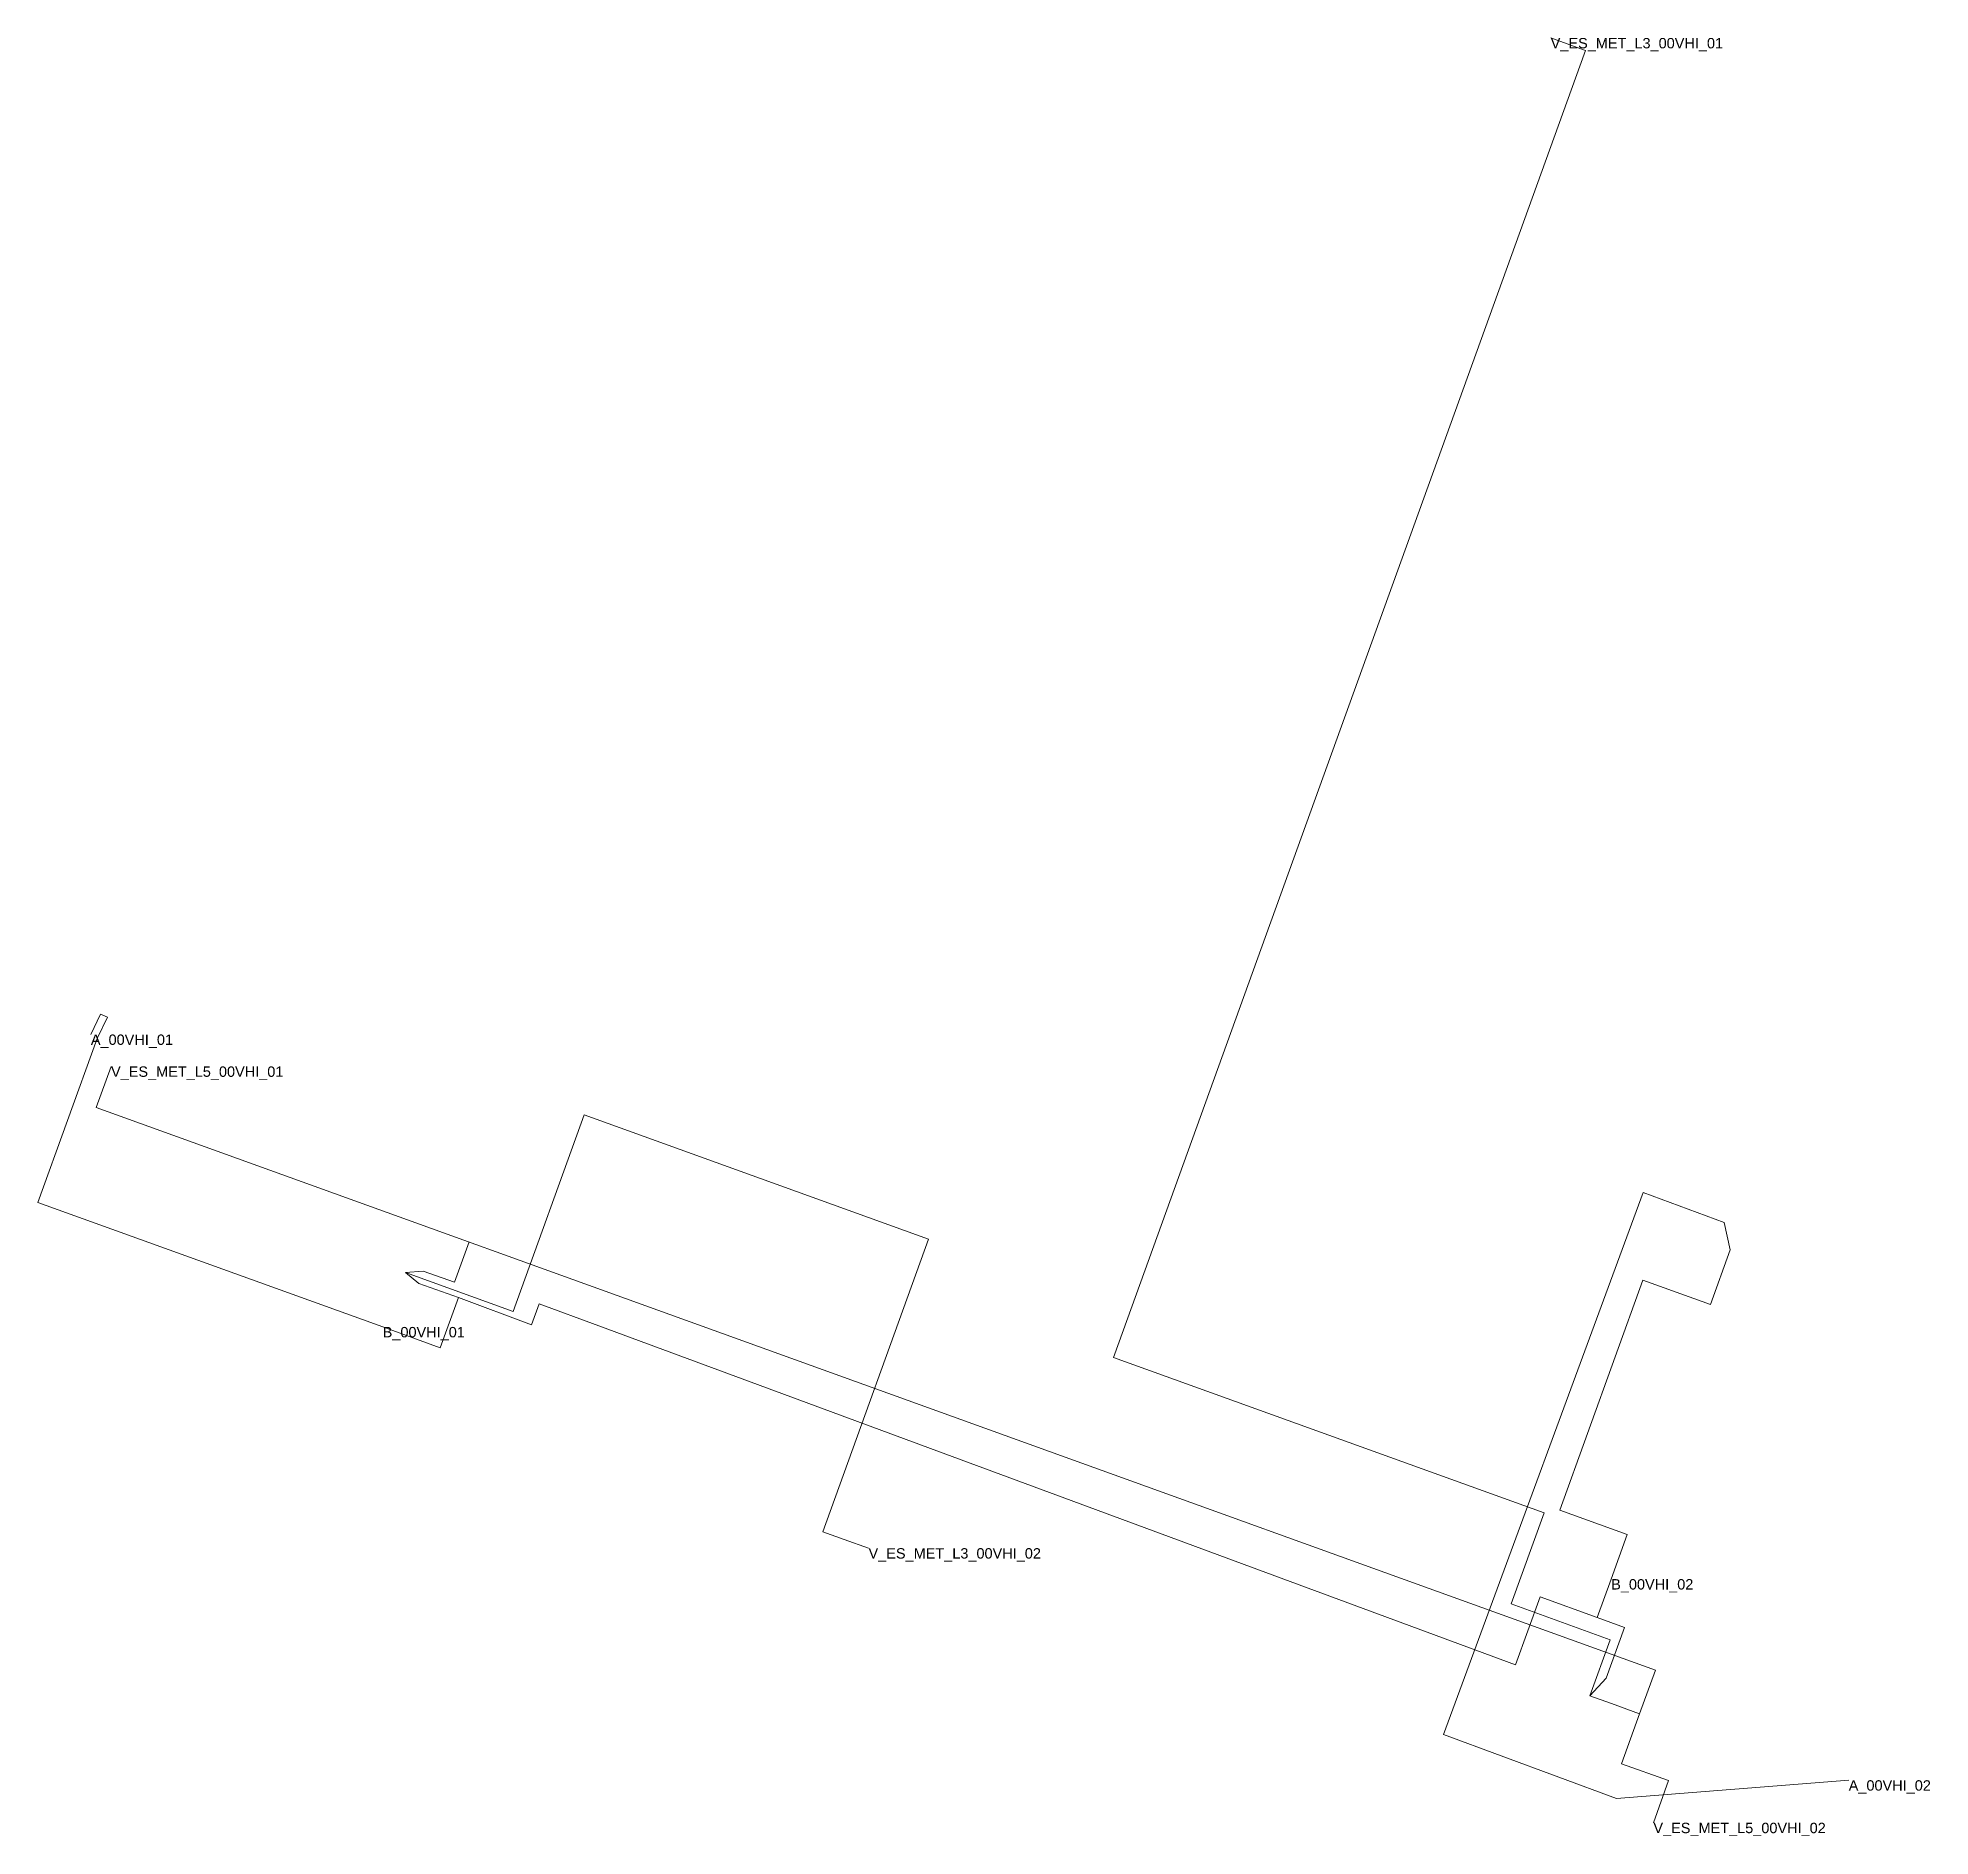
# Model space of a CAD drawing. Header units: metres. Extents: x 428297 to 428388.2, y 4586273.5 to 4586360.2.
import ezdxf

# ---------------------------------------------------------------- set-up
doc = ezdxf.new("R2010")
doc.units = ezdxf.units.M
doc.header["$MEASUREMENT"] = 0
for name, color, linetype, lineweight, true_color in [('01_A_AccesTren_t', 40, 'Continuous', 0, 0xffd600), ('01_C_AccesExt_t', 251, 'Continuous', 0, 0x646464), ('01_I_Ascensor_l', 251, 'Continuous', 0, 0x646464), ('01_I_BarreraTarifaria_t', 251, 'Continuous', 0, 0x646464), ('01_I_Horitzontal_l', 251, 'Continuous', 0, 0x646464), ('01_I_Rampa_l', 251, 'Continuous', 0, 0x646464)]:
    doc.layers.add(name, color=color, linetype=linetype, lineweight=lineweight, true_color=true_color)
doc.styles.add('Style-Arial', font='arial.ttf')

msp = doc.modelspace()

# ---------------------------------------------------------------- linework, layer by layer
at = {"layer": '01_I_Ascensor_l'}
for p, q in [((428299.99066, 4586313.086798), (428300.316739, 4586312.948265, -20)), ((428378.243755, 4586303.045641, -10), (428378.53854, 4586301.726325, -20))]:
    msp.add_line(p, q, dxfattribs=at)
at = {"layer": '01_I_Ascensor_l', "extrusion": (0.5244564021709196, 0.8513754251188784, 0.0102648782546983), "elevation": 4129295.717023, "flags": 128}
msp.add_lwpolyline([(2040764.823852, -42408.952139), (2040765.641451, -42418.952666), (2040764.95376, -42468.9553)], dxfattribs=at)
at = {"layer": '01_I_Ascensor_l', "extrusion": (0.6173527018768434, -0.7864654784473477, 0.0186465196738178), "elevation": -3342495.154328, "flags": 128}
msp.add_lwpolyline([(3168804.189151, 62316.736134), (3168803.036766, 62306.734395), (3168803.61996, 62256.7257)], dxfattribs=at)
at = {"layer": '01_I_Horitzontal_l'}
for p, q in [((428299.52242, 4586312.104946), (428299.99066, 4586313.086798)), ((428317.239912, 4586299.419043, -20), (428315.332415, 4586300.107901, -20)), ((428372.805672, 4586285.8485, -20), (428372.134691, 4586283.992892, -20)), ((428372.813908, 4586279.850203, -80), (428374.175962, 4586279.358629, -80)), ((428383.403558, 4586276.085707, -10), (428383.402396, 4586276.085616, -10))]:
    msp.add_line(p, q, dxfattribs=at)
at = {"layer": '01_I_Horitzontal_l', "flags": 128}
for points, elevation in [([(428371.779392, 4586280.223601), (428372.755696, 4586282.928492), (428367.987046, 4586284.649689), (428369.572242, 4586289.041543), (428348.817722, 4586296.53268), (428371.560265, 4586359.541879), (428370.990636, 4586359.747481)], -30), ([(428300.316739, 4586312.948265), (428299.820038, 4586311.907809), (428296.967179, 4586304.006544), (428313.589429, 4586298.004855)], -20), ([(428374.175962, 4586279.358629), (428374.936591, 4586281.466181), (428299.780915, 4586308.590343), (428300.494174, 4586310.564455)], -80), ([(428314.690135, 4586300.624121), (428319.871708, 4586298.752889), (428323.297301, 4586308.238602), (428339.9011, 4586302.24244), (428334.805887, 4586288.133432), (428335.833188, 4586287.763911)], -30), ([(428384.255329, 4586276.152321), (428373.060332, 4586275.276797), (428364.717248, 4586278.352886), (428374.350672, 4586304.481018), (428378.243755, 4586303.045641)], -10), ([(428315.544852, 4586300.700447), (428317.049369, 4586300.158287), (428317.752726, 4586302.110132)], -80), ([(428378.53854, 4586301.726325), (428377.586222, 4586299.092678), (428374.336729, 4586300.267683), (428370.326359, 4586289.176953), (428373.583368, 4586287.999229), (428372.805672, 4586285.8485)], -20), ([(428313.589429, 4586298.004855), (428316.36719, 4586297.001907), (428317.239912, 4586299.419043)], -20), ([(428372.134691, 4586283.992892), (428369.379436, 4586284.989183), (428368.196137, 4586281.716756), (428324.00247, 4586298.053103), (428321.136063, 4586299.112681), (428320.767313, 4586298.115126), (428317.239912, 4586299.419043)], -20), ([(428372.134691, 4586283.992892), (428373.451193, 4586283.51685), (428372.570706, 4586281.081852)], -20), ([(428374.175962, 4586279.358629), (428373.307106, 4586276.951199), (428375.573599, 4586276.133207), (428374.84039, 4586274.101629)], -80)]:
    msp.add_lwpolyline(points, dxfattribs=dict(at, elevation=elevation))
at = {"layer": '01_I_Rampa_l'}
for p, q in [((428370.990636, 4586359.747481, -30), (428369.889953, 4586360.146433, -30)), ((428335.833188, 4586287.763911, -30), (428337.009022, 4586287.340941, -30))]:
    msp.add_line(p, q, dxfattribs=at)

# ---------------------------------------------------------------- texts
at = {"layer": '01_A_AccesTren_t', "char_height": 0.5, "attachment_point": 1, "line_spacing_factor": 1.2, "style": 'Style-Arial'}
for s, insert in [('V_ES_MET_L3_00VHI_01', (428369.889953, 4586360.146433, -30)), ('V_ES_MET_L5_00VHI_01', (428300.494174, 4586310.564455, -80)), ('V_ES_MET_L3_00VHI_02', (428337.009022, 4586287.340941, -30)), ('V_ES_MET_L5_00VHI_02', (428374.84039, 4586274.101629, -80))]:
    msp.add_mtext(s, dxfattribs=dict(at, insert=insert))
at = {"layer": '01_C_AccesExt_t', "char_height": 0.5, "attachment_point": 1, "line_spacing_factor": 1.2, "style": 'Style-Arial'}
for s, insert in [('A_00VHI_01', (428299.52242, 4586312.104946)), ('A_00VHI_02', (428384.255329, 4586276.152321, -10))]:
    msp.add_mtext(s, dxfattribs=dict(at, insert=insert))
at = {"layer": '01_I_BarreraTarifaria_t', "char_height": 0.5, "attachment_point": 1, "line_spacing_factor": 1.2, "style": 'Style-Arial'}
for s, insert in [('B_00VHI_01', (428313.589429, 4586298.004855, -20)), ('B_00VHI_02', (428372.805672, 4586285.8485, -20))]:
    msp.add_mtext(s, dxfattribs=dict(at, insert=insert))

doc.saveas('drawing.dxf')
